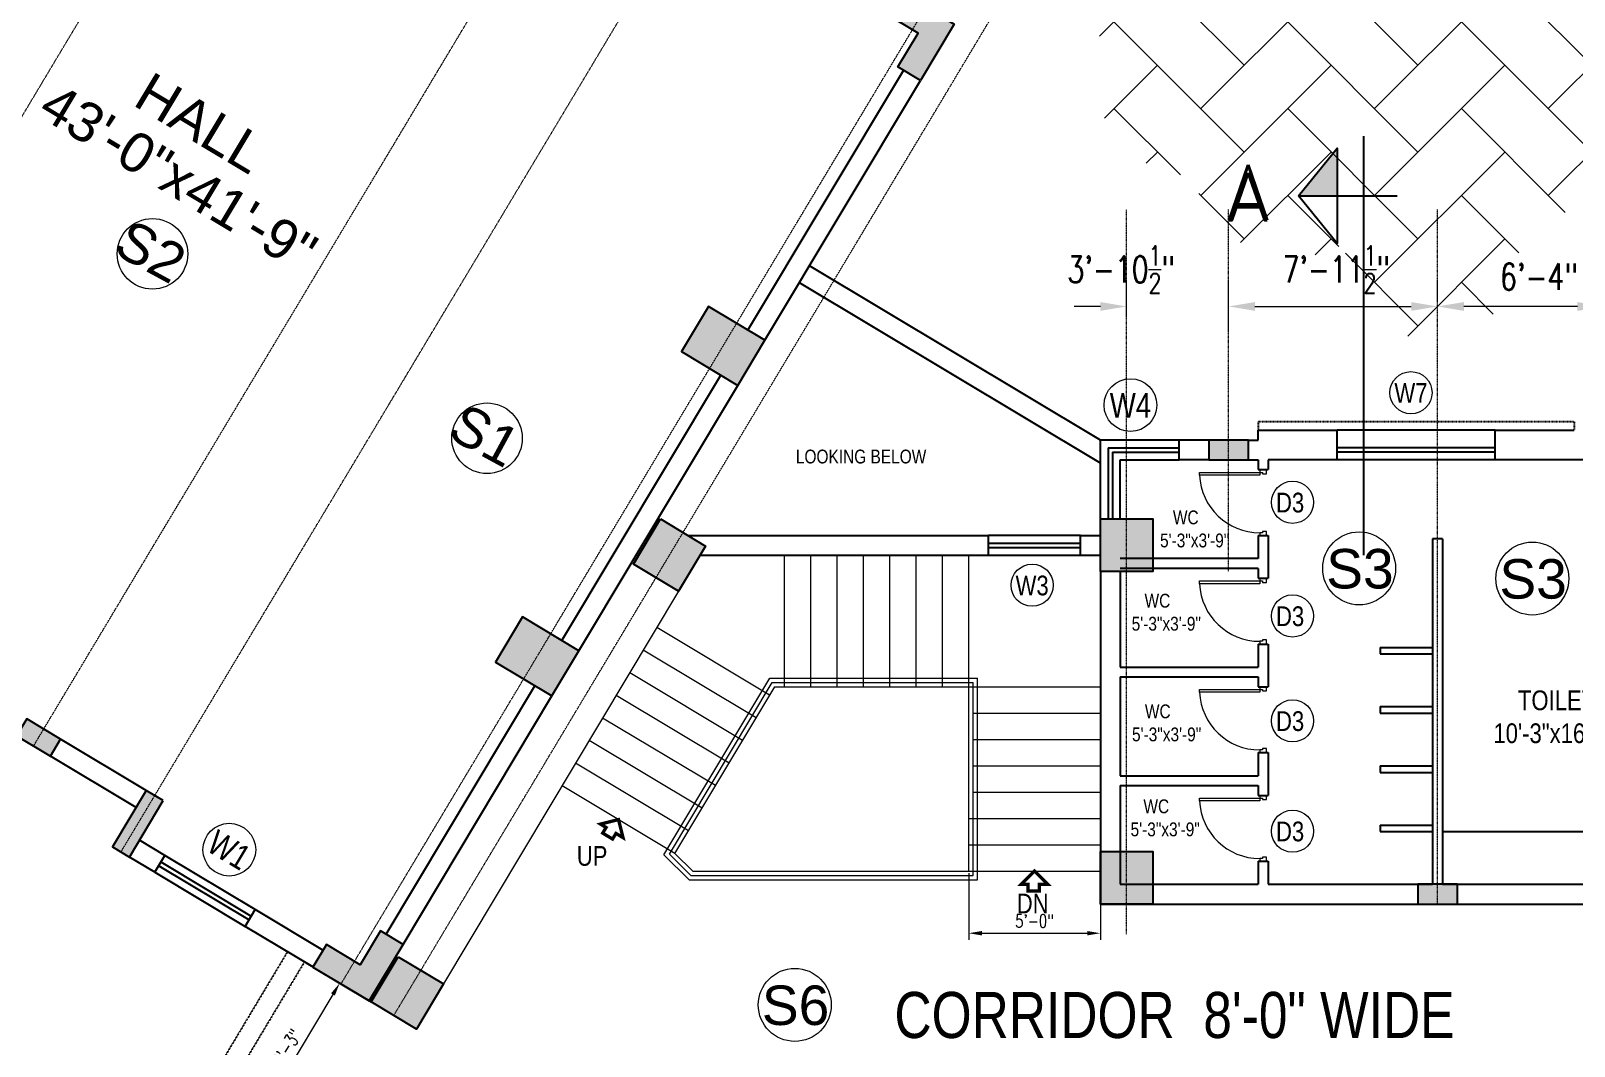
# Model space of a CAD drawing. Header units: inches. Extents: x -110725 to 51121, y 8404 to 44825.
# Drawn here: x -35431 to -34728, y 23447 to 23909 of the extents above; entities that cross this region are included whole.
import ezdxf

# ---------------------------------------------------------------- set-up
doc = ezdxf.new("R2010")
doc.units = ezdxf.units.IN
doc.header["$LTSCALE"] = 0.1
doc.header["$MEASUREMENT"] = 0
doc.linetypes.add('CENTER', pattern=[2, 1.25, -0.25, 0.25, -0.25])
doc.linetypes.add('DASHED', pattern=[0.75, 0.5, -0.25])
doc.layers.get('0').update_dxf_attribs({"color": 1, "lineweight": 0})
doc.layers.get('Defpoints').update_dxf_attribs({"lineweight": 0})
for name, color, linetype, lineweight in [('CAR', 4, 'Continuous', 0), ('dim', 252, 'Continuous', 0), ('DOOR', 32, 'Continuous', 0), ('GRID', 8, 'CENTER', 0), ('HATCH', 5, 'Continuous', 5), ('stair', 5, 'Continuous', 0), ('TEXT', 3, 'Continuous', 0)]:
    doc.layers.add(name, color=color, linetype=linetype, lineweight=lineweight)
for name, color, linetype in [('COL', 6, 'Continuous'), ('Column Hatch', 7, 'Continuous'), ('GF', 1, 'Continuous'), ('GFW', 5, 'Continuous')]:
    doc.layers.add(name, color=color, linetype=linetype)
doc.styles.add('as', font='arial.ttf')
doc.styles.add('ATIF', font='arial.ttf')
doc.styles.add('EHSAN', font='arial.ttf', dxfattribs={"height": 54})
doc.styles.add('ROMAND', font='romand.shx')
doc.styles.add('ROMANS', font='arial.ttf', dxfattribs={"width": 0.8, "height": 15})
doc.styles.add('WORKING', font='romans.shx', dxfattribs={"width": 0.75})
doc.dimstyles.new('1-8', dxfattribs={"dimtxt": 6, "dimasz": 6, "dimexe": 3, "dimexo": 1, "dimgap": 2, "dimtad": 1, "dimdec": 1, "dimzin": 3, "dimdsep": 46, "dimlunit": 4, "dimtxsty": 'WORKING', "dimcen": 2, "dimdle": 3, "dimadec": 0, "dimazin": 0, "dimtfac": 0.75, "dimtdec": 1, "dimtofl": 0, "dimtmove": 1, "dimatfit": 0, "dimfxl": 4, "dimtolj": 1, "dimtzin": 0, "dimlwd": -1, "dimlwe": -1, "dimarcsym": 1})
doc.dimstyles.new('DIM1', dxfattribs={"dimtxt": 54, "dimasz": 6, "dimexe": 6, "dimexo": 3, "dimgap": 1, "dimtad": 0, "dimzin": 0, "dimdsep": 46, "dimlunit": 4, "dimtxsty": 'EHSAN', "dimblk": 'ARCHTICK', "dimcen": 3, "dimdle": 6, "dimclrd": 4, "dimclre": 4, "dimclrt": 6, "dimadec": 0, "dimazin": 0, "dimtfac": 1, "dimtofl": 0, "dimtmove": 1, "dimatfit": 3, "dimldrblk": 'ARCHTICK', "dimfxl": 4, "dimtolj": 1, "dimtzin": 3, "dimlwd": -1, "dimlwe": -1, "dimarcsym": 0})

# ---------------------------------------------------------------- blocks, each defined once
blk = doc.blocks.new('_ArchTick')
at = {"color": 0, "linetype": 'ByBlock', "const_width": 0.15}
blk.add_lwpolyline([(-0.5, -0.5), (0.5, 0.5)], dxfattribs=at)
blk = doc.blocks.new('*D36')
at = {"layer": 'Defpoints', "color": 0, "transparency": 16777216}
for p in [(-34844.39, 24844.24), (-34980.21, 24608.79, 1175.74), (-31891.16, 22826.98, 1175.74)]:
    blk.add_point(p, dxfattribs=at)
at = {"layer": 'dim', "color": 4, "transparency": 16777216}
for p, q in [((-34865.18, 24856.23), (-33399.65, 24010.89)), ((-34978.71, 24611.39), (-34841.4, 24849.44)), ((-31734.56, 23050.44), (-33200.09, 23895.78)), ((-31889.66, 22829.58), (-31752.35, 23067.63))]:
    blk.add_line(p, q, dxfattribs=at)
at = {"layer": 'dim', "color": 4, "transparency": 16777216, "xscale": 24, "yscale": 24, "zscale": 24}
for p, rotation in [((-34844.39, 24844.24), 150.0229745556264), ((-31755.35, 23062.43), 330.0229745556264)]:
    blk.add_blockref('_ArchTick', p, dxfattribs=dict(at, rotation=rotation))
at = {"layer": 'dim', "color": 6, "transparency": 16777216, "insert": (-33299.87, 23953.34), "char_height": 54, "attachment_point": 5, "rotation": 330.02297, "style": 'EHSAN'}
blk.add_mtext('\\A1;297\'-2"', dxfattribs=at)
blk = doc.blocks.new('D2')
for p, q in [((-3, 34.85), (-1.5, 34.85)), ((-3, 1.85), (-3, 34.85)), ((-1.5, 34.85), (-1.5, 1.85)), ((-34.5, 1.88), (-36, 1.88)), ((-36, 1.88), (-36, -1.88)), ((-34.5, 0.38), (-34.5, 1.88)), ((-33.75, 0.38), (-34.5, 0.38)), ((-33.75, -1.88), (-33.75, 0.38)), ((-1.5, 1.85), (-3, 1.85)), ((-2.25, 0.38), (-2.25, -1.88)), ((-1.5, 0.38), (-2.25, 0.38)), ((0, 1.88), (-1.5, 1.88)), ((-1.5, 1.88), (-1.5, 0.38)), ((0, -1.88), (0, 1.88)), ((-36, -1.88), (-33.75, -1.88)), ((-2.25, -1.88), (0, -1.88))]:
    blk.add_line(p, q)
blk.add_arc((-1.5, 1.88), 33, 92.60525, 180)
blk = doc.blocks.new('*D2979')
at = {"layer": 'Defpoints', "color": 0, "transparency": 16777216}
for p in [(-35306.42, 23485.08), (-35344.96, 23420.73), (-35328.85, 23411.08)]:
    blk.add_point(p, dxfattribs=at)
at = {"layer": 'dim', "color": 0, "transparency": 16777216}
for p, q in [((-35305.56, 23484.56), (-35287.73, 23473.88)), ((-35293.39, 23470.28), (-35325.77, 23416.22)), ((-35344.1, 23420.21), (-35326.28, 23409.53))]:
    blk.add_line(p, q, dxfattribs=at)
for points in [[(-35294.25, 23470.79), (-35292.53, 23469.76), (-35290.31, 23475.42)], [(-35326.62, 23416.74), (-35324.91, 23415.71), (-35328.85, 23411.08)]]:
    blk.add_solid(points, dxfattribs=at)
at = {"layer": 'dim', "color": 0, "transparency": 16777216, "insert": (-35314.36, 23446.11), "char_height": 6, "attachment_point": 5, "rotation": 59.07994, "style": 'WORKING'}
blk.add_mtext('\\A1;6\'-3"', dxfattribs=at)
blk = doc.blocks.new('*D2988')
at = {"layer": 'Defpoints', "color": 0, "transparency": 16777216}
for p in [(-35003.55, 23526.47), (-34943.55, 23526.47), (-34943.55, 23498.17)]:
    blk.add_point(p, dxfattribs=at)
at = {"layer": 'dim', "color": 0, "transparency": 16777216}
for p, q in [((-35003.55, 23525.47), (-35003.55, 23495.17)), ((-34943.55, 23525.47), (-34943.55, 23495.17)), ((-34997.55, 23498.17), (-34949.55, 23498.17))]:
    blk.add_line(p, q, dxfattribs=at)
for points in [[(-34997.55, 23499.17), (-34997.55, 23497.17), (-35003.55, 23498.17)], [(-34949.55, 23499.17), (-34949.55, 23497.17), (-34943.55, 23498.17)]]:
    blk.add_solid(points, dxfattribs=at)
at = {"layer": 'dim', "color": 0, "transparency": 16777216, "insert": (-34973.55, 23503.74), "char_height": 6, "attachment_point": 5, "style": 'WORKING'}
blk.add_mtext('\\A1;5\'-0"', dxfattribs=at)
blk = doc.blocks.new('Ar')
at = {"const_width": 1.5}
blk.add_lwpolyline([(-4.5, 0), (-4.5, 3), (-1.5, 3), (-1.5, 6), (4.5, 0), (-1.5, -6), (-1.5, -2.25), (-4.5, -2.25)], close=True, dxfattribs=at)
blk = doc.blocks.new('*D2984')
at = {"layer": 'Defpoints', "color": 0, "transparency": 16777216}
for p in [(-34789.8, 23783.84), (-34789.8, 23774.45), (-34714.05, 23763.45)]:
    blk.add_point(p, dxfattribs=at)
at = {"layer": 'dim', "color": 0, "transparency": 16777216}
for p, q in [((-34789.8, 23786.45), (-34789.8, 23795.84)), ((-34714.05, 23775.45), (-34714.05, 23795.84)), ((-34726.05, 23783.84), (-34777.8, 23783.84))]:
    blk.add_line(p, q, dxfattribs=at)
for points in [[(-34777.8, 23785.84), (-34777.8, 23781.84), (-34789.8, 23783.84)], [(-34726.05, 23785.84), (-34726.05, 23781.84), (-34714.05, 23783.84)]]:
    blk.add_solid(points, dxfattribs=at)
at = {"layer": 'dim', "color": 0, "transparency": 16777216, "insert": (-34743.58, 23797.35), "char_height": 12, "attachment_point": 5, "style": 'WORKING'}
blk.add_mtext('\\A1;6\'-4"', dxfattribs=at)
blk = doc.blocks.new('*D2985')
at = {"layer": 'Defpoints', "color": 0, "transparency": 16777216}
for p in [(-34789.8, 23783.84), (-34789.8, 23774.45), (-34885.05, 23760.62)]:
    blk.add_point(p, dxfattribs=at)
at = {"layer": 'dim', "color": 0, "transparency": 16777216}
for p, q in [((-34885.05, 23772.62), (-34885.05, 23795.84)), ((-34789.8, 23786.45), (-34789.8, 23795.84)), ((-34873.05, 23783.84), (-34801.8, 23783.84))]:
    blk.add_line(p, q, dxfattribs=at)
for points in [[(-34873.05, 23785.84), (-34873.05, 23781.84), (-34885.05, 23783.84)], [(-34801.8, 23785.84), (-34801.8, 23781.84), (-34789.8, 23783.84)]]:
    blk.add_solid(points, dxfattribs=at)
at = {"layer": 'dim', "color": 0, "transparency": 16777216, "insert": (-34836.02, 23800.71), "char_height": 12, "attachment_point": 5, "style": 'WORKING'}
blk.add_mtext('\\A1;7\'-11{\\H0.75x;\\S1/2;}"', dxfattribs=at)
blk = doc.blocks.new('*D2986')
at = {"layer": 'Defpoints', "color": 0, "transparency": 16777216}
for p in [(-34931.55, 23783.84), (-34931.55, 23767.37), (-34885.05, 23760.62)]:
    blk.add_point(p, dxfattribs=at)
at = {"layer": 'dim', "color": 0, "transparency": 16777216}
for p, q in [((-34931.55, 23779.37), (-34931.55, 23795.84)), ((-34885.05, 23772.62), (-34885.05, 23795.84)), ((-34943.55, 23783.84), (-34955.55, 23783.84)), ((-34873.05, 23783.84), (-34861.05, 23783.84))]:
    blk.add_line(p, q, dxfattribs=at)
for points in [[(-34943.55, 23785.84), (-34943.55, 23781.84), (-34931.55, 23783.84)], [(-34873.05, 23785.84), (-34873.05, 23781.84), (-34885.05, 23783.84)]]:
    blk.add_solid(points, dxfattribs=at)
at = {"layer": 'dim', "color": 0, "transparency": 16777216, "insert": (-34934.08, 23800.71), "char_height": 12, "attachment_point": 5, "style": 'WORKING'}
blk.add_mtext('\\A1;3\'-10{\\H0.75x;\\S1/2;}"', dxfattribs=at)

msp = doc.modelspace()

# ---------------------------------------------------------------- hatches: boundary and pattern name
at = {"layer": 'Column Hatch'}
h = msp.add_hatch(color=256, dxfattribs=at)
h.dxf.hatch_style = 1
h.paths.add_polyline_path([(-35025.55296, 23886.83629), (-35035.86835, 23893.01474), (-35026.6163, 23908.46117), (-35042.04298, 23917.70139), (-35035.87682, 23927.99626), (-35010.13491, 23912.57821)])
h = msp.add_hatch(color=256, dxfattribs=at)
h.dxf.hatch_style = 1
h.paths.add_polyline_path([(-35096.45872, 23768.4523), (-35122.19562, 23783.86698), (-35134.52736, 23763.27746), (-35108.79047, 23747.86278)])
h = msp.add_hatch(color=256, dxfattribs=at)
h.dxf.hatch_style = 1
h.paths.add_polyline_path([(-34876.05107, 23722.9645), (-34894.05711, 23722.9645), (-34894.05711, 23713.9645), (-34876.05107, 23713.9645)])
h = msp.add_hatch(color=256, dxfattribs=at)
h.dxf.hatch_style = 1
h.paths.add_polyline_path([(-35123.50806, 23674.63685), (-35144.0973, 23686.96906), (-35156.42951, 23666.37982), (-35135.84027, 23654.04761)])
h = msp.add_hatch(color=256, dxfattribs=at)
h.dxf.hatch_style = 1
h.paths.add_polyline_path([(-34919.55107, 23686.96906), (-34943.55107, 23686.96906), (-34943.55107, 23662.96906), (-34919.55107, 23662.96906)])
h = msp.add_hatch(color=256, dxfattribs=at)
h.dxf.hatch_style = 1
h.paths.add_polyline_path([(-35206.97784, 23642.31496), (-35219.30959, 23621.72544), (-35193.57269, 23606.31077), (-35181.24095, 23626.90028)])
h = msp.add_hatch(color=256, dxfattribs=at)
h.dxf.hatch_style = 1
h.paths.add_polyline_path([(-35417.53873, 23586.58897), (-35432.98595, 23595.84104), (-35437.61044, 23588.12002), (-35422.16322, 23578.86795)])
h = msp.add_hatch(color=256, dxfattribs=at)
h.dxf.hatch_style = 1
h.paths.add_polyline_path([(-35370.78671, 23558.58683), (-35378.50778, 23563.21123), (-35393.92246, 23537.47434), (-35386.20139, 23532.84994)])
h = msp.add_hatch(color=256, dxfattribs=at)
h.dxf.hatch_style = 1
h.paths.add_polyline_path([(-34919.55107, 23535.4645), (-34943.55107, 23535.4645), (-34943.55107, 23511.4645), (-34919.55107, 23511.4645)])
h = msp.add_hatch(color=256, dxfattribs=at)
h.dxf.hatch_style = 1
h.paths.add_polyline_path([(-34780.79805, 23520.4645), (-34798.80409, 23520.4645), (-34798.80409, 23511.4645), (-34780.79805, 23511.4645)])
h = msp.add_hatch(color=256, dxfattribs=at)
h.dxf.hatch_style = 1
h.paths.add_polyline_path([(-34780.79805, 23520.4645), (-34798.80409, 23520.4645), (-34798.80409, 23511.4645), (-34780.79805, 23511.4645)])
h = msp.add_hatch(color=256, dxfattribs=at)
h.dxf.hatch_style = 1
h.paths.add_polyline_path([(-35261.42032, 23493.08548), (-35271.71686, 23499.25257), (-35280.96514, 23483.81169), (-35296.41051, 23493.06265), (-35302.58029, 23482.76162), (-35276.83837, 23467.34357)])
h = msp.add_hatch(color=256, dxfattribs=at)
h.dxf.hatch_style = 1
h.paths.add_polyline_path([(-35243.0388, 23475.07435), (-35263.62568, 23487.40515), (-35275.9577, 23466.81609), (-35255.37101, 23454.48511)])
at = {"layer": 'GF'}
msp.add_hatch(color=252, dxfattribs=at).paths.add_polyline_path([(-34835.52455, 23834.21323), (-34853.2727, 23834.21323), (-34835.52455, 23855.9594)])
at = {"layer": 'HATCH'}
h = msp.add_hatch(dxfattribs=at)
h.set_pattern_fill('AR-HBONE', color=251, scale=7)
h.set_pattern_definition([(45, (2086.747, 2926.683), (3e-15, 39.59798), [84, -28]), (135, (2106.546, 2946.482), (3e-15, 39.59798), [84, -28])])
edge = h.paths.add_edge_path()
edge.add_arc((-34717.34123, 23974.72519), 46.23757, 321.43452144, 431.43452134)
edge.add_arc((-34726.9221, 24048.38576), 38.47577, 309.17031682, 509.43681154)
edge.add_arc((-34801.18695, 24046.83481), 46.23757, 27.17260702, 137.17260692)
edge.add_arc((-34870.81153, 24065.22809), 38.01942, 20.0565317, 210.02676781)
edge.add_arc((-34901.38051, 24000.02508), 46.23757, 92.91069259, 202.91069249)
edge.add_arc((-34916.93677, 23944.5138), 46.23757, 125.77973538, 235.77973528)
edge.add_arc((-34899.87556, 23889.44644), 46.23757, 158.64877817, 268.64877807)
edge.add_arc((-34855.65942, 23852.45411), 46.23757, 191.51782095, 301.51782086)
edge.add_arc((-34792.30652, 23808.24717), 39.47334, 173.02945644, 385.74427095)
edge.add_arc((-34746.55137, 23870.49113), 46.23757, 257.25590653, 367.25590643)
edge.add_arc((-34679.01191, 23907.77403), 38.18832, 235.42339105, 453.26703682)

# ---------------------------------------------------------------- linework, layer by layer
at = {"layer": 'CAR', "linetype": 'Continuous'}
msp.add_circle((-33960.35096, 21924.4645, 27.16259), 11425.94255, dxfattribs=at)
at = {"layer": 'COL', "color": 5}
msp.add_line((-35302.57316, 23482.76597), (-35275.96025, 23466.81732), dxfattribs=at)
at = {"layer": 'COL', "linetype": 'Continuous'}
for points in [[(-35025.55296, 23886.83629), (-35035.8656, 23893.01933), (-35026.6163, 23908.46117), (-35042.05815, 23917.71047), (-35035.87682, 23927.99626), (-35010.13491, 23912.57821), (-35025.55296, 23886.83629)], [(-35261.42032, 23493.08548), (-35271.71686, 23499.25257), (-35280.96514, 23483.81169), (-35296.40718, 23493.06066), (-35302.58029, 23482.76162), (-35276.83837, 23467.34357), (-35261.42032, 23493.08548)]]:
    msp.add_lwpolyline(points, dxfattribs=at)
for points in [[(-35096.4671, 23768.45731), (-35122.20399, 23783.87199), (-35134.53573, 23763.28248), (-35108.79884, 23747.8678)], [(-34876.05107, 23722.9645), (-34894.05711, 23722.9645), (-34894.05711, 23713.9645), (-34876.05107, 23713.9645)], [(-35181.2576, 23626.91025), (-35206.9945, 23642.32493), (-35219.32624, 23621.73542), (-35193.58935, 23606.32074)], [(-35417.53873, 23586.58897), (-35432.98595, 23595.84104), (-35437.61044, 23588.12002), (-35422.16322, 23578.86795)], [(-34780.79805, 23520.4645), (-34798.80409, 23520.4645), (-34798.80409, 23511.4645), (-34780.79805, 23511.4645)], [(-34780.79805, 23520.4645), (-34798.80409, 23520.4645), (-34798.80409, 23511.4645), (-34780.79805, 23511.4645)]]:
    msp.add_lwpolyline(points, close=True, dxfattribs=at)
at = {"layer": 'COL'}
for points in [[(-35144.0973, 23686.96906), (-35123.50806, 23674.63685), (-35135.84027, 23654.04761), (-35156.42951, 23666.37982)], [(-34943.55107, 23686.96906), (-34919.55107, 23686.96906), (-34919.55107, 23662.96906), (-34943.55107, 23662.96906)], [(-35370.78671, 23558.58683), (-35378.50778, 23563.21123), (-35393.92246, 23537.47434), (-35386.20139, 23532.84994)], [(-34943.55107, 23535.4645), (-34919.55107, 23535.4645), (-34919.55107, 23511.4645), (-34943.55107, 23511.4645)], [(-35263.62804, 23487.40656), (-35243.0388, 23475.07435), (-35255.37101, 23454.48511), (-35275.96025, 23466.81732)]]:
    msp.add_lwpolyline(points, close=True, dxfattribs=at)
at = {"layer": 'GF'}
for p, q in [((-35104.18674, 23773.08087), (-35033.27371, 23891.46123)), ((-35096.46567, 23768.45646), (-35025.55296, 23886.83629)), ((-34823.55107, 23861.39594), (-34823.55107, 23670.53306)), ((-34853.2727, 23834.21323), (-34808.27738, 23834.21323)), ((-35188.97725, 23631.53381), (-35116.51991, 23752.4922)), ((-35181.25618, 23626.9094), (-35108.79884, 23747.8678)), ((-34871.55107, 23727.45994), (-34835.55107, 23727.45994)), ((-34871.55107, 23722.95579), (-34871.55107, 23727.45579)), ((-34835.55107, 23713.95994), (-34835.55107, 23727.45994)), ((-34763.55107, 23727.45994), (-34727.55107, 23727.45994)), ((-34763.55107, 23713.95994), (-34763.55107, 23727.45994)), ((-34907.55107, 23713.96906), (-34907.55107, 23722.9645)), ((-34894.05711, 23722.9645), (-34907.55107, 23722.9645)), ((-34876.05107, 23722.9645), (-34871.55107, 23722.9645)), ((-34894.05711, 23713.9645), (-34907.55107, 23713.9645)), ((-34876.05107, 23713.9645), (-34871.55107, 23713.9645)), ((-34871.55107, 23713.95994), (-34871.55107, 23709.45994)), ((-34867.05107, 23713.95994), (-34867.05107, 23709.45994)), ((-34835.55107, 23713.95994), (-34867.05107, 23713.95994)), ((-34723.05107, 23713.95994), (-34763.55107, 23713.95994)), ((-34871.55107, 23709.45994), (-34867.05107, 23709.45994)), ((-35131.57567, 23679.46906), (-34994.55107, 23679.46906)), ((-34994.55107, 23670.46906), (-34994.55107, 23679.46906)), ((-34952.55107, 23679.46906), (-34943.55107, 23679.46906)), ((-34952.55107, 23670.46906), (-34952.55107, 23679.46906)), ((-34871.55107, 23679.45994), (-34871.55107, 23668.9645)), ((-34871.55107, 23679.45994), (-34867.05107, 23679.45994)), ((-34867.05107, 23679.45994), (-34867.05107, 23659.9645)), ((-34787.55107, 23677.9645), (-34792.05107, 23677.9645)), ((-34792.05107, 23677.9645), (-34792.05107, 23520.4645)), ((-34787.55107, 23677.9645), (-34787.55107, 23520.4645)), ((-35126.00442, 23670.46906), (-34994.55107, 23670.46906)), ((-34952.55107, 23670.46906), (-34943.55107, 23670.46906)), ((-34871.55107, 23668.9645), (-34934.55107, 23668.9645)), ((-34943.55107, 23662.96906), (-34943.55107, 23511.4645)), ((-34871.55107, 23664.4645), (-34934.55107, 23664.4645)), ((-34934.55107, 23662.96906), (-34934.55107, 23619.4645)), ((-34871.55107, 23664.4645), (-34871.55107, 23659.9645)), ((-34871.55107, 23659.9645), (-34867.05107, 23659.9645)), ((-34871.55107, 23629.9645), (-34871.55107, 23619.4645)), ((-34871.55107, 23629.9645), (-34867.05107, 23629.9645)), ((-34867.05107, 23629.9645), (-34867.05107, 23610.4645)), ((-34934.55107, 23619.4645), (-34871.55107, 23619.4645)), ((-34934.55107, 23614.9645), (-34871.55107, 23614.9645)), ((-34934.55107, 23614.9645), (-34934.55107, 23569.9645)), ((-34871.55107, 23614.9645), (-34871.55107, 23610.4645)), ((-35269.14107, 23497.71042), (-35201.31041, 23610.94514)), ((-35261.42032, 23493.08548), (-35193.58935, 23606.32074)), ((-34871.55107, 23610.4645), (-34867.05107, 23610.4645)), ((-34871.55107, 23580.4645), (-34871.55107, 23569.9645)), ((-34871.55107, 23580.4645), (-34867.05107, 23580.4645)), ((-34867.05107, 23580.4645), (-34867.05107, 23560.9645)), ((-34934.55107, 23569.9645), (-34871.55107, 23569.9645)), ((-34934.55107, 23565.4645), (-34871.55107, 23565.4645)), ((-34934.55107, 23565.4645), (-34934.55107, 23520.4645)), ((-34871.55107, 23565.4645), (-34871.55107, 23560.9645)), ((-34871.55107, 23560.9645), (-34867.05107, 23560.9645)), ((-35369.99281, 23533.64051), (-35381.55612, 23540.6003)), ((-35374.61966, 23525.92091), (-35386.18297, 23532.8807)), ((-35374.61966, 23525.92091), (-35369.99281, 23533.64051)), ((-34871.55107, 23530.9645), (-34867.05107, 23530.9645)), ((-34871.55107, 23530.9645), (-34871.55107, 23520.4645)), ((-34867.05107, 23530.9645), (-34867.05107, 23520.4645)), ((-34934.55107, 23520.4645), (-34871.55107, 23520.4645)), ((-34867.05107, 23520.4645), (-34792.05107, 23520.4645)), ((-34787.55107, 23520.4645), (-34664.55107, 23520.4645)), ((-35333.44843, 23501.24439), (-35328.82159, 23508.964)), ((-35297.94872, 23490.4891), (-35328.82159, 23508.964)), ((-34943.55107, 23511.4645), (-34655.55107, 23511.4645)), ((-35302.57557, 23482.7695), (-35333.44843, 23501.24439))]:
    msp.add_line(p, q, dxfattribs=at)
at = {"layer": 'GF', "linetype": 'DASHED'}
for p, q in [((-34871.55138, 23731.46393), (-34727.55175, 23731.47671)), ((-34871.55138, 23731.45979), (-34871.55104, 23727.45994)), ((-34727.55175, 23731.47671), (-34727.55142, 23727.48036))]:
    msp.add_line(p, q, dxfattribs=at)
at = {"layer": 'GF', "linetype": 'Continuous'}
for p, q in [((-35378.50767, 23563.21141), (-35417.53873, 23586.58897)), ((-35383.13207, 23555.49034), (-35422.16322, 23578.86795))]:
    msp.add_line(p, q, dxfattribs=at)
at = {"layer": 'GF'}
msp.add_lwpolyline([(-34853.2727, 23834.21323), (-34835.52455, 23855.9594), (-34835.52455, 23812.46706)], close=True, dxfattribs=at)
at = {"layer": 'GFW', "color": 2}
for p, q in [((-34943.55107, 23722.96906), (-35076.14209, 23802.38412)), ((-34943.55107, 23712.47821), (-35080.76703, 23794.66337))]:
    msp.add_line(p, q, dxfattribs=at)
at = {"layer": 'GFW'}
for p, q in [((-34763.55107, 23727.45994), (-34835.55107, 23727.45994)), ((-34943.55107, 23686.96906), (-34943.55107, 23722.96906)), ((-34907.55107, 23722.96906), (-34943.55107, 23722.96906)), ((-34940.05107, 23719.46906), (-34907.55107, 23719.46906)), ((-34940.05107, 23719.46906), (-34940.05107, 23686.96906)), ((-34938.05107, 23717.46906), (-34907.55107, 23717.46906)), ((-34938.05107, 23717.46906), (-34938.05107, 23686.96906)), ((-34763.55107, 23719.4645), (-34835.55107, 23719.4645)), ((-34763.55107, 23717.4645), (-34835.55107, 23717.4645)), ((-34934.55107, 23686.96906), (-34934.55107, 23713.96906)), ((-34934.55107, 23713.96906), (-34907.55107, 23713.96906)), ((-34763.55107, 23713.9645), (-34835.55107, 23713.9645)), ((-34952.55107, 23679.46906), (-34994.55107, 23679.46906)), ((-34994.55107, 23675.96906), (-34952.55107, 23675.96906)), ((-34994.55107, 23673.96906), (-34952.55107, 23673.96906)), ((-34994.55107, 23670.46906), (-34952.55107, 23670.46906)), ((-34816.05107, 23628.4645), (-34792.05107, 23628.4645)), ((-34816.05107, 23628.4645), (-34816.05107, 23625.4645)), ((-34816.05107, 23625.4645), (-34792.05107, 23625.4645)), ((-34816.05107, 23601.4645), (-34792.05107, 23601.4645)), ((-34816.05107, 23601.4645), (-34816.05107, 23598.4645)), ((-34816.05107, 23598.4645), (-34792.05107, 23598.4645)), ((-34816.05107, 23574.4645), (-34792.05107, 23574.4645)), ((-34816.05107, 23574.4645), (-34816.05107, 23571.4645)), ((-34816.05107, 23571.4645), (-34792.05107, 23571.4645)), ((-34816.05107, 23547.4645), (-34792.05107, 23547.4645)), ((-34816.05107, 23547.4645), (-34816.05107, 23544.4645)), ((-34816.05107, 23544.4645), (-34792.05107, 23544.4645)), ((-34787.55107, 23544.4645), (-34664.55107, 23544.4645)), ((-35372.82033, 23528.92298), (-35331.64911, 23504.24646)), ((-35371.79214, 23530.63845), (-35330.62092, 23505.96193)), ((-35328.82159, 23508.964), (-35369.99281, 23533.64051)), ((-35374.61966, 23525.92091), (-35333.44843, 23501.24439))]:
    msp.add_line(p, q, dxfattribs=at)
at = {"layer": 'GFW', "linetype": 'DASHED'}
for p, q in [((-35314.13855, 23489.7028), (-35352.6831, 23425.35068)), ((-35306.4192, 23485.07551), (-35344.96208, 23420.72619))]:
    msp.add_line(p, q, dxfattribs=at)
at = {"layer": 'GRID'}
for p, q in [((-35560.27339, 23661.58869), (-35157.47614, 24334.09713)), ((-35429.88683, 23583.49398), (-35025.55216, 24258.56928)), ((-35390.06192, 23535.16214), (-34974.93637, 24228.25386)), ((-35289.70933, 23475.0526), (-34874.58443, 24168.14322)), ((-35265.66296, 23460.64962), (-34860.52861, 24137.06012)), ((-34931.55107, 23497.76799), (-34931.55107, 23828.10564)), ((-34885.05409, 23662.96906), (-34885.05409, 23828.10564)), ((-34789.80107, 23511.4645), (-34789.80107, 23828.10564))]:
    msp.add_line(p, q, dxfattribs=at)
at = {"layer": 'stair'}
for p, q in [((-35087.55107, 23610.46906), (-35087.55107, 23670.46906)), ((-35075.55107, 23610.46906), (-35075.55107, 23670.46906)), ((-35063.55107, 23610.46906), (-35063.55107, 23670.46906)), ((-35051.55107, 23610.46906), (-35051.55107, 23670.46906)), ((-35039.55107, 23610.46906), (-35039.55107, 23670.46906)), ((-35027.55107, 23610.46906), (-35027.55107, 23670.46906)), ((-35015.55107, 23610.46906), (-35015.55107, 23670.46906)), ((-35003.55107, 23526.46906), (-35003.55107, 23670.46906)), ((-35135.84027, 23654.04761), (-35243.0388, 23475.07435)), ((-35094.31454, 23606.60855), (-35145.788, 23637.43845)), ((-35100.48052, 23596.31385), (-35151.95398, 23627.14376)), ((-35106.6465, 23586.01916), (-35158.11996, 23616.84906)), ((-35142.51144, 23533.92388), (-35094.2691, 23614.46906)), ((-35139.99392, 23534.23479), (-35093.1357, 23612.46906)), ((-35094.2691, 23614.46906), (-34999.55107, 23614.46906)), ((-35093.1357, 23612.46906), (-35001.55107, 23612.46906)), ((-35001.55107, 23524.46906), (-35001.55107, 23612.46906)), ((-34999.55107, 23522.46906), (-34999.55107, 23614.46906)), ((-35112.81248, 23575.72447), (-35164.28594, 23606.55437)), ((-35137.4764, 23534.5457), (-35092.0023, 23610.46906)), ((-35092.0023, 23610.46906), (-34943.55107, 23610.46906)), ((-35001.55107, 23598.46906), (-34943.55107, 23598.46906)), ((-35118.97846, 23565.42978), (-35170.45192, 23596.25968)), ((-35125.14444, 23555.13509), (-35176.6179, 23585.96499)), ((-35001.55107, 23586.46906), (-34943.55107, 23586.46906)), ((-35131.31042, 23544.84039), (-35182.78388, 23575.67029)), ((-35001.55107, 23574.46906), (-34943.55107, 23574.46906)), ((-35137.4764, 23534.5457), (-35188.94986, 23565.3756)), ((-35001.55107, 23562.46906), (-34943.55107, 23562.46906)), ((-35003.55107, 23550.46906), (-34943.55107, 23550.46906)), ((-35137.4764, 23534.5457), (-35129.39976, 23526.46906)), ((-35003.55107, 23538.46906), (-34943.55107, 23538.46906)), ((-35142.51144, 23533.92388), (-35131.05661, 23522.46906)), ((-35139.99392, 23534.23479), (-35130.22818, 23524.46906)), ((-35131.05661, 23522.46906), (-34999.55107, 23522.46906)), ((-35130.22818, 23524.46906), (-35001.55107, 23524.46906)), ((-35129.39976, 23526.46906), (-35003.55107, 23526.46906)), ((-35003.55107, 23526.46906), (-34943.55107, 23526.46906))]:
    msp.add_line(p, q, dxfattribs=at)
at = {"layer": 'TEXT'}
for centre, radius in [((-35375.67979, 23807.80271), 16.08225), ((-35223.14962, 23723.76879), 16.08225), ((-34825.55836, 23664.45547), 16.6286), ((-34746.59975, 23659.82068), 16.6286), ((-35082.84175, 23465.48206), 16.6286)]:
    msp.add_circle(centre, radius, dxfattribs=at)
at = {"layer": 'TEXT', "linetype": 'Continuous'}
for centre, radius in [((-34801.94086, 23744.5436), 9.61771), ((-34929.82639, 23738.90325), 12.02213), ((-34855.92091, 23694.57232), 9.61771), ((-34974.64437, 23656.78841), 9.61771), ((-34855.92091, 23642.77445), 9.61771), ((-34855.92091, 23594.96088), 9.61771), ((-34855.92091, 23544.67658), 9.61771), ((-35340.65091, 23536.23756), 12.02213)]:
    msp.add_circle(centre, radius, dxfattribs=at)

# ---------------------------------------------------------------- block references
at = {"layer": 'Column Hatch'}
for p, rotation in [((-35165.5308, 23546.1034), 58.99999999999998), ((-34973.55107, 23521.96906), 90)]:
    msp.add_blockref('Ar', p, dxfattribs=dict(at, rotation=rotation))
at = {"layer": 'DOOR', "xscale": 0.8333333333333333, "yscale": 0.8333333333333333, "zscale": 0.8333333333333333, "rotation": 90.00000000047643}
for p in [(-34869.30107, 23709.45994), (-34869.30107, 23659.9645), (-34869.30107, 23610.4645), (-34869.30107, 23560.9645)]:
    msp.add_blockref('D2', p, dxfattribs=at)

# ---------------------------------------------------------------- texts
at = {"layer": 'TEXT', "style": 'as'}
for s, p in [('HALL', (-35385.22251, 23875.94445)), ('43\'-0"x41\'-9"', (-35428.65253, 23871.10069))]:
    msp.add_text(s, height=18, rotation=329, dxfattribs=at).set_placement(p)
at = {"layer": 'TEXT', "style": 'ROMAND'}
msp.add_text('A', height=25.2, dxfattribs=at).set_placement((-34886.91111, 23823.12166))
at = {"layer": 'TEXT', "linetype": 'Continuous', "style": 'ROMANS', "width": 0.8}
for s, height, p in [('W7', 9, (-34809.48521, 23739.91751)), ('W4', 11.25, (-34939.25683, 23733.12064)), ('D3', 9, (-34863.46526, 23689.94623)), ('W3', 9, (-34982.18873, 23652.16232)), ('D3', 9, (-34863.46526, 23638.14836)), ('D3', 9, (-34863.46526, 23590.3348)), ('D3', 9, (-34863.46526, 23540.05049))]:
    msp.add_text(s, height=height, dxfattribs=at).set_placement(p)
msp.add_text('W1', height=11.25, rotation=329, dxfattribs=at).set_placement((-35351.71264, 23536.13793))
at = {"layer": 'TEXT', "char_height": 18, "attachment_point": 1, "rotation": 331.47549871, "style": 'ATIF'}
for s, insert in [('\\pxqc;S2', (-35389.8764, 23826.49458)), ('\\pxqc;S1', (-35237.59712, 23742.69637))]:
    msp.add_mtext_dynamic_manual_height_columns(s, width=40.4611724, gutter_width=15, heights=[0], dxfattribs=dict(at, insert=insert))
at = {"layer": 'TEXT', "attachment_point": 1}
for s, width, gutter_width, insert, char_height, style in [('{\\fArial CYR|b0|i0|c0|p34;LOOKING BELOW}', 1135.5, 30, (-35082.35687, 23718.58421), 6.3, 'ROMANS'), ('{\\fArial CYR|b0|i0|c0|p34;   WC\\P5\'-3"x3\'-9"}', 1135.5, 30, (-34916.32854, 23690.84054), 6.3, 'ROMANS'), ('S3', 29.5717298, 15, (-34840.58165, 23673.30701), 18, 'ATIF'), ('S3', 29.5717298, 15, (-34761.62304, 23668.67222), 18, 'ATIF'), ('{\\fArial CYR|b0|i0|c0|p34;   WC\\P5\'-3"x3\'-9"}', 1135.5, 30, (-34929.26194, 23652.88189), 6.3, 'ROMANS'), ('{\\fArial CYR|b0|i0|c0|p34;    TOILET\\fArial CYR|b0|i0|c204|p34;\\P\\fArial CYR|b0|i0|c0|p34;10\\fArial CYR|b0|i0|c204|p34;\'-\\fArial CYR|b0|i0|c0|p34;3\\fArial CYR|b0|i0|c204|p34;"\\fArial CYR|b0|i0|c0|p34;x16\\fArial CYR|b0|i0|c204|p34;\'-\\fArial CYR|b0|i0|c0|p34;1½\\fArial CYR|b0|i0|c204|p34;"}', 1135.5, 30, (-34764.3489, 23608.81714), 9, 'ROMANS'), ('{\\fArial CYR|b0|i0|c0|p34;   WC\\P5\'-3"x3\'-9"}', 1135.5, 30, (-34929.10425, 23602.438), 6.3, 'ROMANS'), ('{\\fArial CYR|b0|i0|c0|p34;   WC\\P5\'-3"x3\'-9"}', 1135.5, 30, (-34929.77121, 23559.14605), 6.3, 'ROMANS'), ('UP', 1135.5, 30, (-35182.2463, 23537.90196), 9, 'ROMANS'), ('DN', 1135.5, 30, (-34981.65085, 23516.21583), 9, 'ROMANS'), ('S6', 29.5717298, 15, (-35097.86504, 23474.3336), 18, 'ATIF'), ('{\\fArial CYR|b0|i0|c204|p34;CORRIDOR\\fArial CYR|b0|i0|c0|p34;  8\'-0" WIDE}', 1135.5, 30, (-35037.42386, 23471.39422), 21, 'ROMANS')]:
    msp.add_mtext_dynamic_manual_height_columns(s, width=width, gutter_width=gutter_width, heights=[0], dxfattribs=dict(at, insert=insert, char_height=char_height, style=style))

# ---------------------------------------------------------------- dimensions: what is measured, and where the dimension line sits
at = {"layer": 'dim'}
for base, p1, p2, angle, dimstyle, override, picture, middle, dimtype in [((-34844.39468, 24844.24306, -1174.66297), (-31891.15632, 22826.982, 1.07221), (-34980.20533, 24608.79412, 1.07221), 150.02297456, 'DIM1', {"dimtxt": 36, "dimasz": 24, "dimdle": 24}, '*D36', (-33299.87017, 23953.33699, -1174.66297), 161), ((-34931.55107, 23783.83598), (-34885.05409, 23760.62494), (-34931.55107, 23767.37151), 180, '1-8', {"dimtxt": 12, "dimasz": 12, "dimexe": 12, "dimexo": 12, "dimtmove": 1, "dimfxl": 4}, '*D2986', (-34934.08338, 23788.2108), 160), ((-34789.80107, 23783.83598), (-34714.04805, 23763.45433), (-34789.80107, 23774.44586), 180, '1-8', {"dimtxt": 12, "dimasz": 12, "dimexe": 12, "dimexo": 12, "dimtmove": 1, "dimfxl": 4}, '*D2984', (-34743.57734, 23788.2108), 160)]:
    dim = msp.add_linear_dim(base=base, p1=p1, p2=p2, angle=angle, dimstyle=dimstyle, override=override, dxfattribs=at)
    dim.commit()
    dim.dimension.update_dxf_attribs({"geometry": picture, "text_midpoint": middle, "dimtype": dimtype})
dim = msp.add_linear_dim(base=(-34789.80107, 23783.83598), p1=(-34885.05409, 23760.62494), p2=(-34789.80107, 23774.44586), dimstyle='1-8', override={"dimtxt": 12, "dimasz": 12, "dimexe": 12, "dimexo": 12, "dimtmove": 1, "dimfxl": 4}, dxfattribs=at)
dim.commit()
dim.dimension.update_dxf_attribs({"geometry": '*D2985', "text_midpoint": (-34836.0248, 23788.2108), "dimtype": 160})
dim = msp.add_linear_dim(base=(-34943.55107, 23498.17203), p1=(-35003.55107, 23526.46906), p2=(-34943.55107, 23526.46906), dimstyle='1-8', dxfattribs=at)
dim.commit()
dim.dimension.update_dxf_attribs({"geometry": '*D2988', "text_midpoint": (-34973.55107, 23503.74346)})
dim = msp.add_aligned_dim(p1=(-35306.4192, 23485.07551), p2=(-35344.96208, 23420.72619), distance=18.78152, dimstyle='1-8', dxfattribs=at)
dim.commit()
dim.dimension.update_dxf_attribs({"geometry": '*D2979', "text_midpoint": (-35314.3579, 23446.11296)})

doc.saveas('drawing.dxf')
